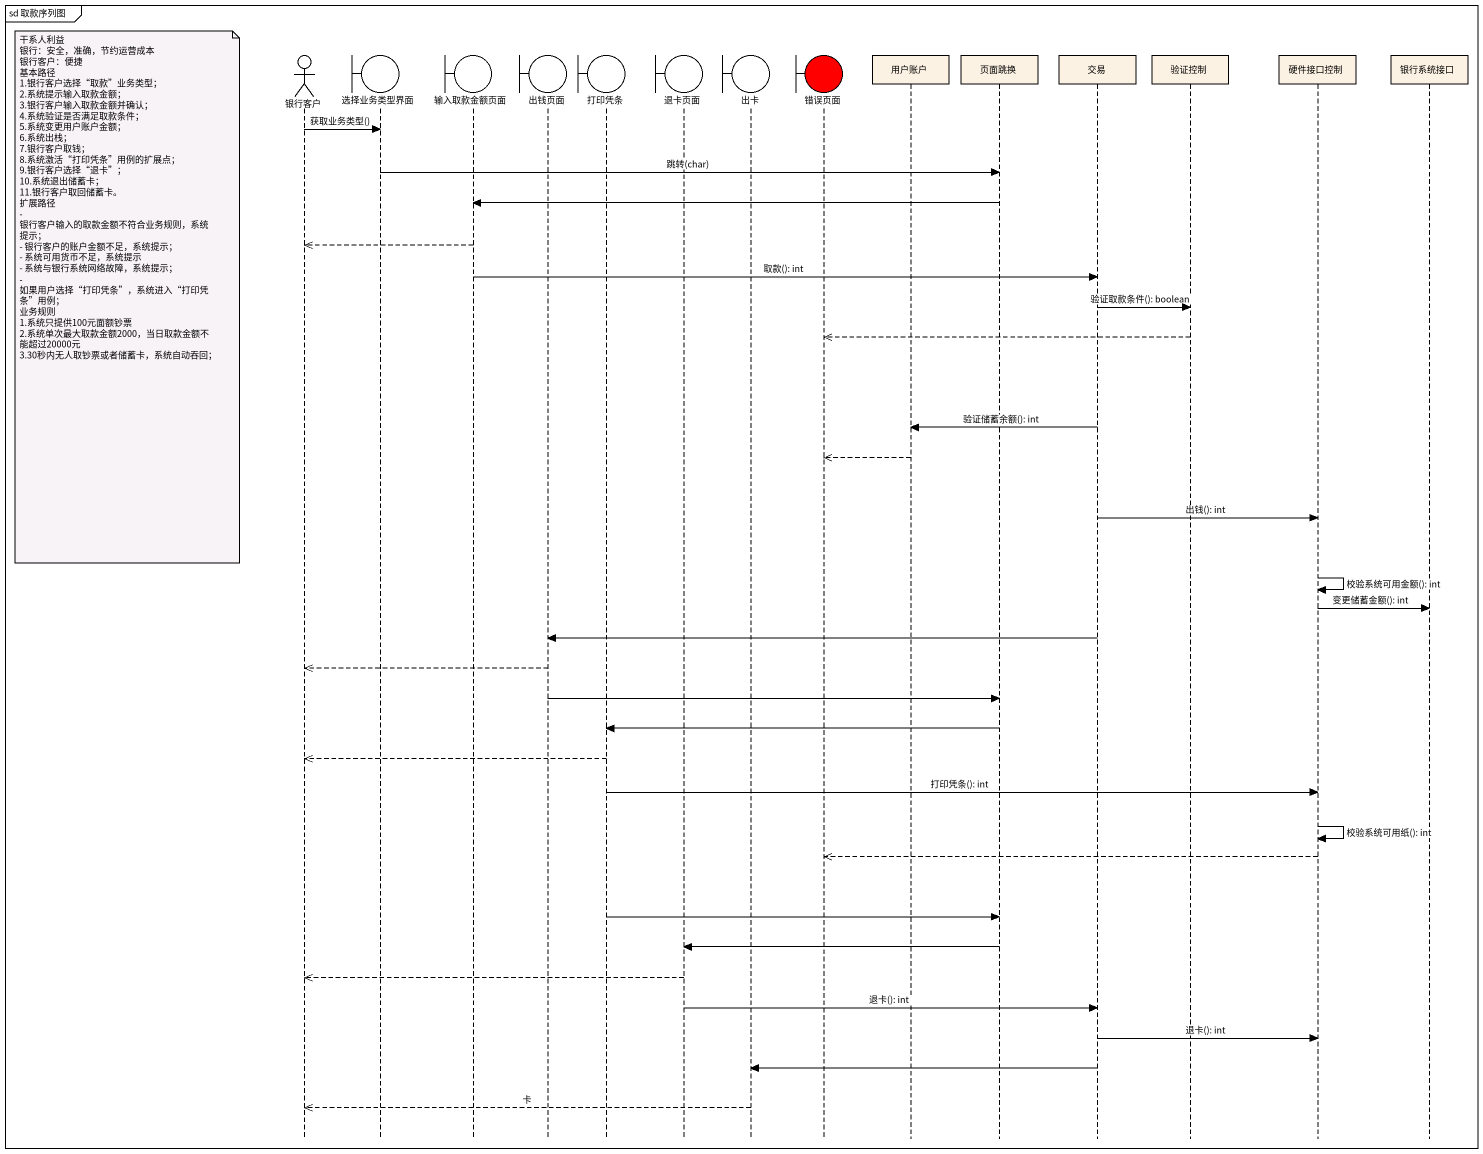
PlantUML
@startuml
mainframe sd 取款序列图
hide footbox
actor 银行客户
boundary 选择业务类型界面
boundary 输入取款金额页面
boundary 出钱页面
boundary 打印凭条
boundary 退卡页面
boundary 出卡
boundary 错误页面 #FF0000
participant 用户账户
participant 页面跳换
participant 交易
participant 验证控制
participant 硬件接口控制
participant 银行系统接口

银行客户 -> 选择业务类型界面 : 获取业务类型()
选择业务类型界面 -> 页面跳换 : 跳转(char)
页面跳换 -> 输入取款金额页面
输入取款金额页面 -->> 银行客户
输入取款金额页面 -> 交易 : 取款(): int
note left of 银行客户
  干系人利益
  银行：安全，准确，节约运营成本
  银行客户：便捷
  基本路径
  1.银行客户选择“取款”业务类型；
  2.系统提示输入取款金额；
  3.银行客户输入取款金额并确认；
  4.系统验证是否满足取款条件；
  5.系统变更用户账户金额；
  6.系统出栈；
  7.银行客户取钱；
  8.系统激活“打印凭条”用例的扩展点；
  9.银行客户选择“退卡”；
  10.系统退出储蓄卡；
  11.银行客户取回储蓄卡。
  扩展路径
  - 银行客户输入的取款金额不符合业务规则，系统提示；
  - 银行客户的账户金额不足，系统提示；
  - 系统可用货币不足，系统提示
  - 系统与银行系统网络故障，系统提示；
  - 如果用户选择“打印凭条”，系统进入“打印凭条”用例；
  业务规则
  1.系统只提供100元面额钞票
  2.系统单次最大取款金额2000，当日取款金额不能超过20000元
  3.30秒内无人取钞票或者储蓄卡，系统自动吞回；
end note
交易 -> 验证控制 : 验证取款条件(): boolean
验证控制 -->> 错误页面
交易 -> 用户账户 : 验证储蓄余额(): int
用户账户 -->> 错误页面
交易 -> 硬件接口控制 : 出钱(): int
硬件接口控制 -> 硬件接口控制 : 校验系统可用金额(): int
硬件接口控制 -> 银行系统接口 : 变更储蓄金额(): int
交易 -> 出钱页面
出钱页面 -->> 银行客户
出钱页面 -> 页面跳换
页面跳换 -> 打印凭条
打印凭条 -->> 银行客户
打印凭条 -> 硬件接口控制 : 打印凭条(): int
硬件接口控制 -> 硬件接口控制 : 校验系统可用纸(): int
硬件接口控制 -->> 错误页面
打印凭条 -> 页面跳换
页面跳换 -> 退卡页面
退卡页面 -->> 银行客户
退卡页面 -> 交易 : 退卡(): int
交易 -> 硬件接口控制 : 退卡(): int
交易 -> 出卡
出卡 -->> 银行客户 : 卡
@enduml
